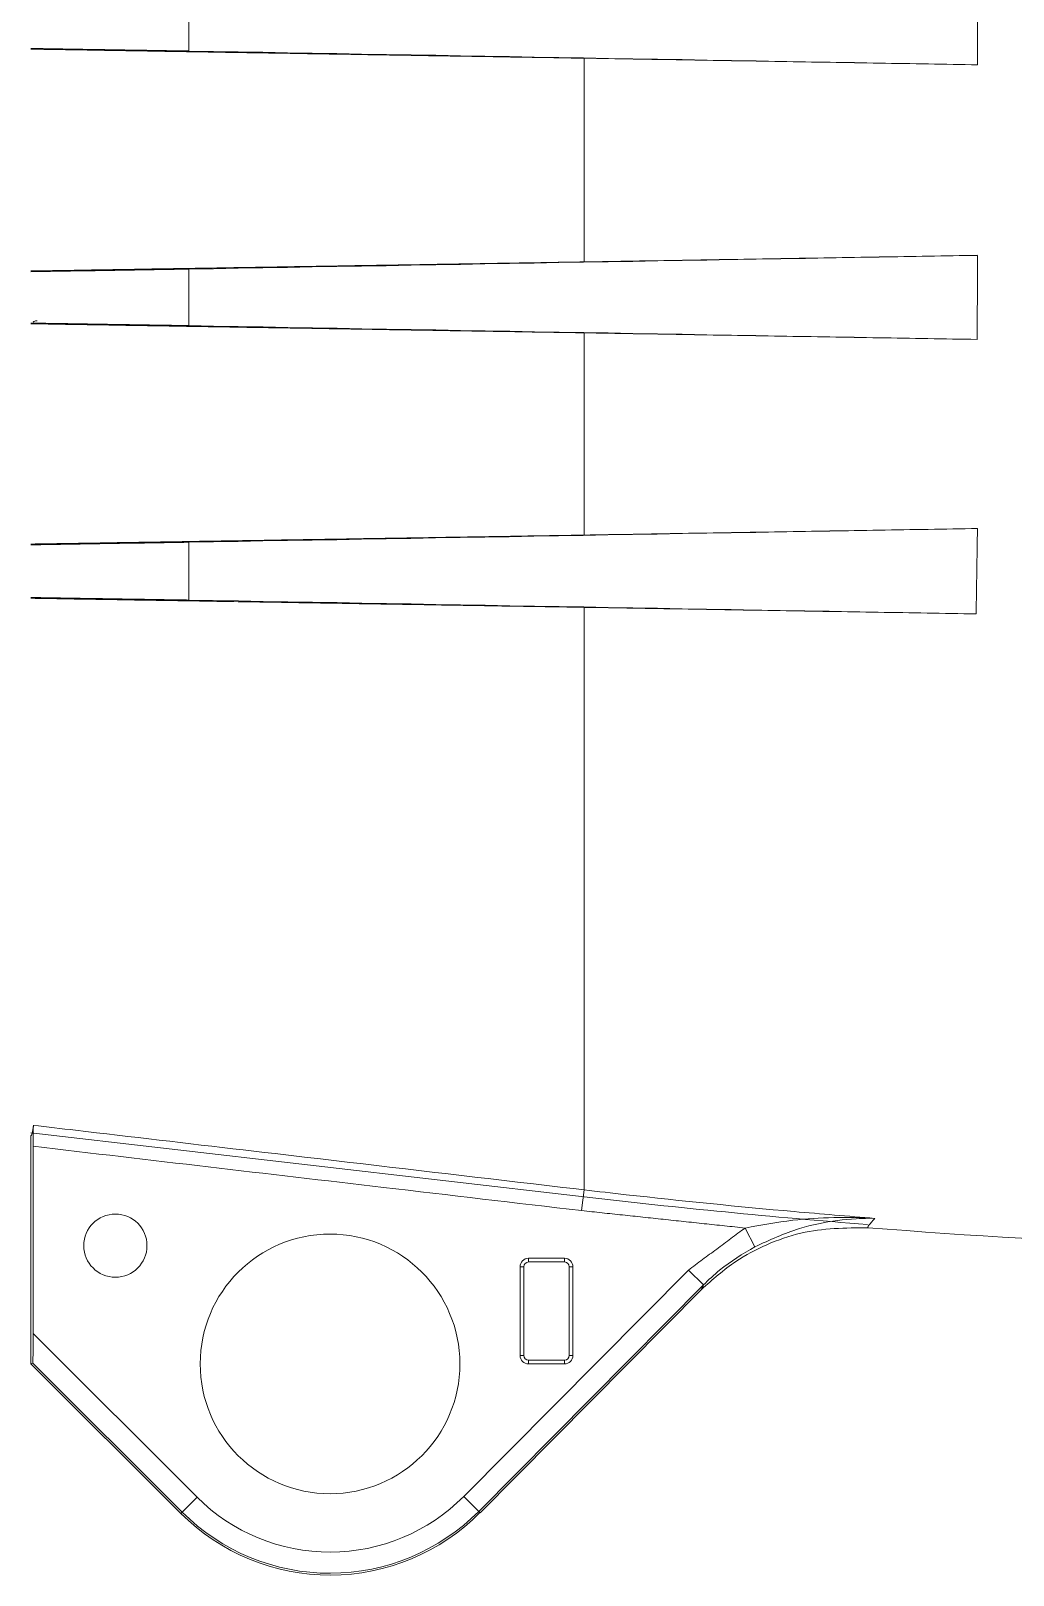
# Model space of a CAD drawing. Extents: x 12.1 to 108.7, y 1 to 80.4.
# Drawn here: x 14.806 to 17.131, y 29.334 to 32.99 of the extents above; entities that cross this region are included whole.
import ezdxf

# ---------------------------------------------------------------- set-up
doc = ezdxf.new("R2010")
doc.units = 0
doc.header["$MEASUREMENT"] = 0
doc.linetypes.add('SLD-Solid', pattern=[0])
doc.layers.add('OBJECT', color=7, linetype='CONTINUOUS')

msp = doc.modelspace()

# ---------------------------------------------------------------- linework, layer by layer
at = {"layer": 'OBJECT', "linetype": 'SLD-Solid', "lineweight": 15}
for p, q in [((15.1802, 33.0763), (15.1802, 32.9426)), ((16.1155, 32.9255), (16.1155, 32.4433)), ((17.047, 32.91), (17.047, 32.91)), ((17.047, 32.4588), (17.047, 32.4588)), ((15.1802, 32.4261), (15.1802, 32.2925)), ((16.1155, 32.2753), (16.1155, 31.7966)), ((17.0457, 32.2598), (17.0457, 32.2598)), ((17.0467, 31.8121), (17.0467, 31.8121)), ((15.1802, 31.7795), (15.1802, 31.6428)), ((16.1155, 31.6255), (16.1155, 30.2464)), ((17.0433, 31.61), (17.0433, 31.61)), ((14.8063, 30.3818), (16.1155, 30.2298)), ((14.8063, 30.3744), (14.8063, 29.8344)), ((14.8116, 30.3495), (14.8116, 29.906)), ((16.1097, 30.1973), (16.1155, 30.2464)), ((16.4966, 30.1561), (16.52, 30.1119)), ((15.8307, 29.5205), (16.3624, 30.0565)), ((15.9731, 30.0644), (15.9643, 30.0644)), ((15.9643, 30.0644), (15.9643, 29.8544)), ((15.9731, 30.0644), (15.9731, 29.8544)), ((15.9843, 30.0757), (15.9843, 30.0844)), ((16.0693, 30.0844), (15.9843, 30.0844)), ((16.0693, 30.0757), (15.9843, 30.0757)), ((16.0693, 30.0757), (16.0693, 30.0844)), ((16.0806, 29.8544), (16.0806, 30.0644)), ((16.0806, 30.0644), (16.0893, 30.0644)), ((16.0893, 29.8544), (16.0893, 30.0644)), ((16.3624, 30.0565), (16.3979, 30.0213)), ((16.3979, 30.0213), (15.8662, 29.4853)), ((15.8693, 29.4822), (16.3934, 30.0105)), ((14.8116, 29.906), (15.1996, 29.5189)), ((14.8107, 29.8362), (14.8063, 29.8344)), ((14.8063, 29.8344), (15.1612, 29.4804)), ((15.1643, 29.4835), (14.8107, 29.8362)), ((15.9731, 29.8544), (15.9643, 29.8544)), ((15.9843, 29.8431), (16.0693, 29.8431)), ((15.9843, 29.8431), (15.9843, 29.8344)), ((15.9843, 29.8344), (16.0693, 29.8344)), ((16.0693, 29.8431), (16.0693, 29.8344)), ((16.0806, 29.8544), (16.0893, 29.8544)), ((15.1996, 29.5189), (15.1643, 29.4835)), ((15.8307, 29.5205), (15.8662, 29.4853)), ((15.1643, 29.4835), (15.1612, 29.4804)), ((15.8662, 29.4853), (15.8693, 29.4822))]:
    msp.add_line(p, q, dxfattribs=at)
for centre, radius in [((15.0063, 30.1144), 0.0748), ((15.5143, 29.8344), 0.3073)]:
    msp.add_circle(centre, radius, dxfattribs=at)
for centre, radius, start, end in [((14.8213, 32.289), 0.015, 97, 128.6673), ((14.8213, 32.289), 0.015, 91, 97), ((18.2425, 48.5536), 18.4468, 263.37883, 265.47271), ((18.2425, 48.5462), 18.4468, 265.47732, 270), ((15.9843, 30.0644), 0.02, 90, 180), ((15.9843, 30.0644), 0.0113, 90, 180), ((16.0693, 30.0644), 0.02, 0, 90), ((16.0693, 30.0644), 0.0113, 0, 90), ((15.9843, 29.8544), 0.02, 180, 270), ((15.9843, 29.8544), 0.0113, 180, 270), ((16.0693, 29.8544), 0.0113, 270, 0), ((16.0693, 29.8544), 0.02, 270, 0), ((15.5143, 29.8344), 0.4456, 225.0722, 315.228), ((15.5143, 29.8344), 0.5, 225.0722, 315.228), ((15.5143, 29.8344), 0.4956, 225.0722, 315.228)]:
    msp.add_arc(centre, radius, start, end, dxfattribs=at)
for centre, major_axis, ratio, start_param, end_param in [((16.9183, 32.6844), (0, 2.5471), 0.050716, 4.801067, 4.87988), ((-32.1212, 33.746), (164.1047, -2.8642), 0.000141, 1.26651, 1.278411), ((-32.1212, 31.6228), (164.1047, 2.8642), 0.000141, 5.004774, 5.016676), ((16.9183, 32.6844), (0, 2.5471), 0.050716, 4.544898, 4.623711), ((-75.2899, 33.8495), (180.1046, -3.1435), 0.000141, 1.032498, 1.044519), ((10.9146, 31.726), (148.1541, 2.5858), 0.000141, 4.741183, 4.753789), ((16.9507, 32.6844), (0, 2.5469), 0.040098, 4.276929, 4.362807), ((-118.3256, 33.9527), (196.0552, -3.4219), 0.000141, 0.808669, 0.821725), ((14.8064, 32.6844), (0, 2.31), 0.017455, 3.139566, 3.28842), ((14.8107, 29.9068), (0, 0.0706), 0.012356, 3.146718, 4.700061)]:
    msp.add_ellipse(centre, major_axis=major_axis, ratio=ratio, start_param=start_param, end_param=end_param, dxfattribs=at)
for points in [[(14.8063, 32.9486), (15.1802, 32.9426)], [(16.1155, 32.9255), (14.8063, 32.947)], [(17.047, 32.91), (16.1155, 32.9255)], [(16.1155, 32.4433), (14.8063, 32.4218)], [(17.047, 32.4588), (16.1155, 32.4433)], [(15.1802, 32.2925), (14.8063, 32.2985)], [(14.8063, 32.2968), (16.1155, 32.2753)], [(16.1155, 32.2753), (17.0457, 32.2598)], [(17.0467, 31.8121), (16.1155, 31.7966)], [(16.1155, 31.7966), (14.8063, 31.7753)], [(15.1802, 31.6428), (14.8063, 31.6488)], [(14.8063, 31.6469), (16.1155, 31.6255)], [(16.1155, 31.6255), (17.0433, 31.61)], [(16.4966, 30.1561), (16.1097, 30.1973)], [(16.3624, 30.0565), (16.4966, 30.1561)], [(16.3934, 30.0105), (16.3979, 30.0213)]]:
    msp.add_open_spline(points, degree=1, dxfattribs=at)
for points, knots in [([(14.8063, 32.4201), (14.8686, 32.4211), (14.9933, 32.4231), (15.1179, 32.4251), (15.1802, 32.4261)], [0, 0, 0, 0, 0.4998082, 1, 1, 1, 1]), ([(14.8063, 31.7735), (14.8685, 31.7745), (14.9932, 31.7765), (15.1178, 31.7785), (15.1802, 31.7795)], [0, 0, 0, 0, 0.499221, 1, 1, 1, 1]), ([(14.8116, 30.3495), (14.8116, 30.3552), (14.8116, 30.3666), (14.8117, 30.3817), (14.812, 30.3931), (14.8122, 30.3979), (14.8123, 30.399), (14.8123, 30.3992)], [0, 0, 0, 0, 0.2387725, 0.4775821, 0.7153876, 0.9515651, 1, 1, 1, 1]), ([(14.8123, 30.3992), (14.8454, 30.3954), (15.0109, 30.3759), (15.4453, 30.325), (15.8466, 30.278), (16.1155, 30.2464)], [0, 0, 0, 0, 0.076214, 0.38107, 1, 1, 1, 1]), ([(16.1097, 30.1973), (15.9533, 30.2156), (15.5206, 30.2663), (15.0879, 30.3171), (14.8116, 30.3495)], [0, 0, 0, 0, 0.361432, 1, 1, 1, 1]), ([(16.1155, 30.2464), (16.1486, 30.2426), (16.3142, 30.2235), (16.5436, 30.2004), (16.7402, 30.1842), (16.8039, 30.179)], [0, 0, 0, 0, 0.144571, 0.722888, 1, 1, 1, 1]), ([(16.4966, 30.1561), (16.5342, 30.163), (16.6362, 30.1818), (16.7391, 30.1823), (16.8035, 30.179), (16.8039, 30.179)], [0, 0, 0, 0, 0.367136, 0.997037, 1, 1, 1, 1]), ([(16.8039, 30.179), (16.8036, 30.179), (16.7743, 30.1794), (16.7149, 30.1758), (16.6196, 30.1572), (16.5549, 30.1278), (16.52, 30.1119)], [0, 0, 0, 0, 0.002833, 0.312126, 0.628625, 1, 1, 1, 1]), ([(16.8039, 30.179), (16.7983, 30.1729), (16.7872, 30.1606), (16.7863, 30.157), (16.7878, 30.1568), (16.7879, 30.1568)], [0, 0, 0, 0, 0.48728, 0.978849, 1, 1, 1, 1]), ([(16.3934, 30.0105), (16.4196, 30.034), (16.4666, 30.076), (16.5479, 30.1186), (16.6518, 30.1555), (16.7342, 30.1563), (16.7879, 30.1568)], [0, 0, 0, 0, 0.242735, 0.434518, 0.631866, 1, 1, 1, 1]), ([(16.52, 30.1119), (16.4911, 30.0947), (16.4472, 30.0685), (16.4104, 30.0333), (16.3979, 30.0213)], [0, 0, 0, 0, 0.659061, 1, 1, 1, 1])]:
    msp.add_open_spline(points, degree=3, knots=knots, dxfattribs=at)

doc.saveas('drawing.dxf')
